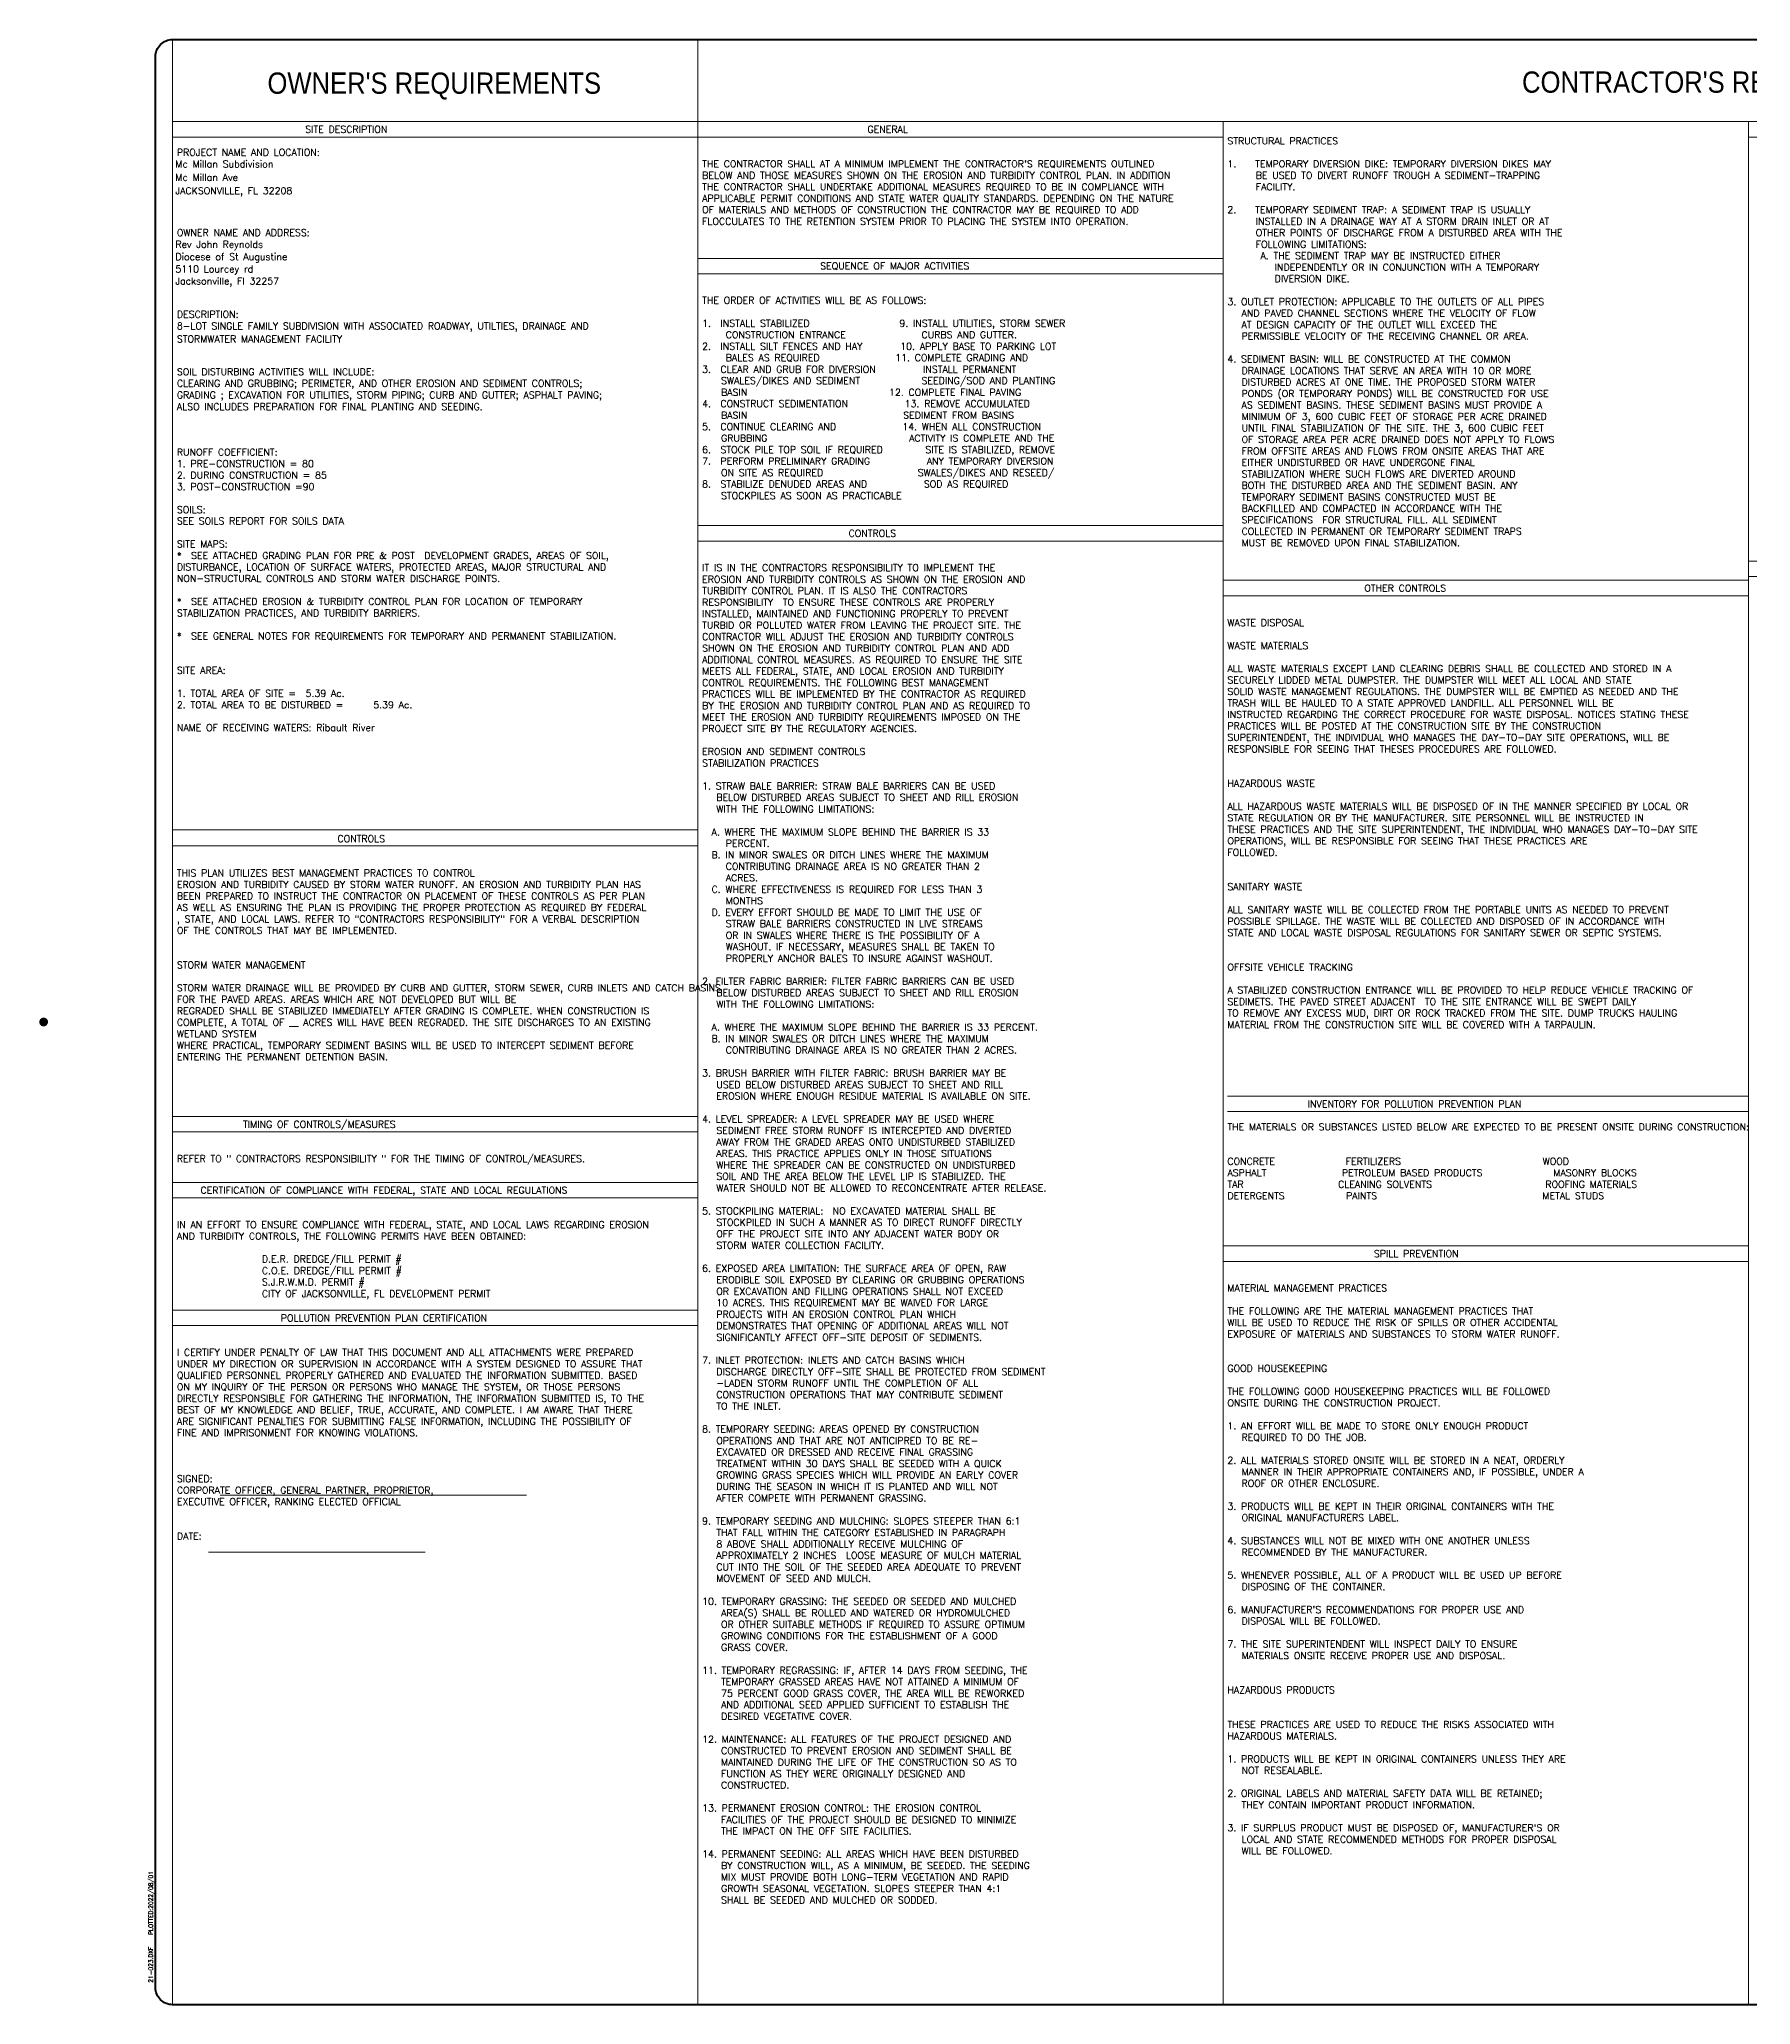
# Paper-space layout 'SWPPP-1' of a CAD drawing. Header units: feet, sheet in inches. Extents: x -1.1 to 33.8, y 0.1 to 22.9.
# Drawn here: x -1.14 to 18.73, y 0.13 to 22.95 of the extents above; entities that cross this region are included whole.
import ezdxf
from ezdxf.enums import TextEntityAlignment as Align

# ---------------------------------------------------------------- set-up
doc = ezdxf.new("R2010")
doc.units = ezdxf.units.FT
doc.header["$MEASUREMENT"] = 0
doc.layers.add('Border', color=118, linetype='Continuous', lineweight=70)
doc.layers.add('Date Stamp', color=7, linetype='Continuous')
doc.layers.add('TBLK', color=7, linetype='Continuous')
doc.styles.add('PREVENT', font='SIMPLEX.shx', dxfattribs={"height": 0.08})
doc.styles.add('ROMANS - Civil', font='romans.shx', dxfattribs={"height": 0.1})
doc.styles.add('TB-LD', font='tb-ld.shx')

# ---------------------------------------------------------------- blocks, each defined once
blk = doc.blocks.new('A$Ca8f96253')
at = {"const_width": 0.05}
blk.add_lwpolyline([(-0.025, 0, 1), (0.025, 0, 1)], format="xyb", close=True, dxfattribs=at)
at = {"layer": 'Border'}
blk.add_lwpolyline([(32.803, 11.212), (32.803, -11.212, -0.414214), (32.605, -11.41), (1.498, -11.41, -0.414214), (1.3, -11.212), (1.3, 11.212, -0.414214), (1.498, 11.41), (32.605, 11.41, -0.414214)], format="xyb", close=True, dxfattribs=at)

psp = doc.layouts.new('SWPPP-1')

# ---------------------------------------------------------------- linework, layer by layer
at = {"const_width": 0.05}
psp.add_lwpolyline([(-1.117, 11.538, 1), (-1.067, 11.538, 1)], format="xyb", close=True, dxfattribs=at)
at = {"layer": 'TBLK', "lineweight": 0}
for p, q in [((0.405, 22.948), (0.405, 0.128)), ((6.505, 22.948), (6.505, 0.128)), ((0.405, 21.992), (30.985, 21.992)), ((12.605, 21.992), (12.605, 0.128)), ((18.705, 21.992), (18.705, 0.128)), ((0.405, 21.812), (12.605, 21.812)), ((18.705, 21.812), (30.985, 21.812)), ((6.505, 20.403), (12.605, 20.403)), ((6.505, 20.223), (12.605, 20.223)), ((6.505, 17.302), (12.605, 17.302)), ((6.505, 17.122), (12.605, 17.122)), ((18.705, 16.89), (24.805, 16.89)), ((12.605, 16.666), (18.705, 16.666)), ((18.705, 16.71), (24.805, 16.71)), ((12.605, 16.486), (18.705, 16.486)), ((0.405, 13.768), (6.505, 13.768)), ((0.405, 13.584), (6.505, 13.584)), ((12.655, 10.676), (18.705, 10.676)), ((0.405, 10.44), (6.505, 10.44)), ((12.655, 10.496), (18.705, 10.496)), ((0.405, 10.26), (6.505, 10.26)), ((0.405, 9.674), (6.505, 9.674)), ((0.405, 9.494), (6.505, 9.494)), ((12.605, 8.938), (18.705, 8.938)), ((12.605, 8.758), (18.705, 8.758)), ((0.405, 8.191), (6.505, 8.191)), ((0.405, 8.011), (6.505, 8.011)), ((0.958, 6.043), (4.515, 6.043)), ((0.824, 5.381), (3.338, 5.381))]:
    psp.add_line(p, q, dxfattribs=at)

# ---------------------------------------------------------------- block references
at = {"layer": 'TBLK'}
psp.add_blockref('A$Ca8f96253', (-1.093, 11.536), dxfattribs=at)

# ---------------------------------------------------------------- texts
at = {"layer": 'Date Stamp', "insert": (0.193, 0.381), "char_height": 0.05, "attachment_point": 7, "rotation": 90, "style": 'ROMANS - Civil'}
psp.add_mtext('21-023.DXF    PLOTTED:2022/08/01', dxfattribs=at)
at = {"layer": 'TBLK', "lineweight": 0, "style": 'TB-LD', "width": 0.9}
for s, p in [("OWNER'S REQUIREMENTS", (3.444, 22.407)), ("CONTRACTOR'S REQUIREMENTS", (18.493, 22.419))]:
    psp.add_text(s, height=0.24715, dxfattribs=at).set_placement(p, align=Align.MIDDLE)
at = {"layer": 'TBLK', "lineweight": 0, "style": 'PREVENT'}
for s, p in [('                         SITE DESCRIPTION', (0.455, 21.862)), ('PROJECT NAME AND LOCATION:', (0.455, 21.596)), ('OWNER NAME AND ADDRESS:', (0.455, 20.662)), ('DESCRIPTION:', (0.455, 19.714)), ('SOIL DISTURBING ACTIVITIES WILL INCLUDE:', (0.455, 19.047)), ('RUNOFF COEFFICIENT:', (0.455, 18.114)), ('1. PRE-CONSTRUCTION = 80', (0.455, 17.98)), ('2. DURING CONSTRUCTION = 85', (0.455, 17.847)), ('3. POST-CONSTRUCTION =90', (0.455, 17.714)), ('SOILS:', (0.455, 17.447)), ('SEE SOILS REPORT FOR SOILS DATA', (0.455, 17.314)), ('SITE MAPS:', (0.455, 17.047)), ('*  SEE ATTACHED GRADING PLAN FOR PRE & POST  DEVELOPMENT GRADES, AREAS OF SOIL, ', (0.455, 16.914)), ('DISTURBANCE, LOCATION OF SURFACE WATERS, PROTECTED AREAS, MAJOR STRUCTURAL AND ', (0.455, 16.78)), ('NON-STRUCTURAL CONTROLS AND STORM WATER DISCHARGE POINTS.', (0.455, 16.647)), ('*  SEE ATTACHED EROSION & TURBIDITY CONTROL PLAN FOR LOCATION OF TEMPORARY ', (0.455, 16.38)), ('STABILIZATION PRACTICES, AND TURBIDITY BARRIERS.', (0.455, 16.247)), ('*  SEE GENERAL NOTES FOR REQUIREMENTS FOR TEMPORARY AND PERMANENT STABILIZATION.', (0.455, 15.98)), ('SITE AREA:', (0.455, 15.58)), ('1. TOTAL AREA OF SITE =  5.39 Ac.', (0.455, 15.314)), ('2. TOTAL AREA TO BE DISTURBED =   5.39 Ac.', (0.455, 15.18)), ('NAME OF RECEIVING WATERS: Ribault River', (0.455, 14.914))]:
    psp.add_text(s, height=0.08, dxfattribs=at).set_placement(p)
at = {"layer": 'TBLK', "style": 'PREVENT'}
for s, p in [('Mc Millan Subdivision', (0.438, 21.46)), ('JACKSONVILLE, FL 32208', (0.438, 21.149)), ('Mc Millan Ave', (0.438, 21.304))]:
    psp.add_text(s, height=0.08, dxfattribs=at).set_placement(p)
at = {"layer": 'TBLK', "lineweight": 0, "char_height": 0.08, "attachment_point": 1, "style": 'PREVENT'}
for s, insert, width in [("                                   GENERAL\\P\\P\\PTHE CONTRACTOR SHALL AT A MINIMUM IMPLEMENT THE CONTRACTOR'S REQUIREMENTS OUTLINED BELOW AND THOSE MEASURES SHOWN ON THE EROSION AND TURBIDITY CONTROL PLAN. IN ADDITION THE CONTRACTOR SHALL UNDERTAKE ADDITIONAL MEASURES REQUIRED TO BE IN COMPLIANCE WITH APPLICABLE PERMIT CONDITIONS AND STATE WATER QUALITY STANDARDS. DEPENDING ON THE NATURE OF MATERIALS AND METHODS OF CONSTRUCTION THE CONTRACTOR MAY BE REQUIRED TO ADD FLOCCULATES TO THE RETENTION SYSTEM PRIOR TO PLACING THE SYSTEM INTO OPERATION.", (6.555, 21.942), 6), ('\\PSTRUCTURAL PRACTICES\\P\\P1.    TEMPORARY DIVERSION DIKE: TEMPORARY DIVERSION DIKES MAY \\P      BE USED TO DIVERT RUNOFF TROUGH A SEDIMENT-TRAPPING \\P      FACILITY.\\P   \\P2.    TEMPORARY SEDIMENT TRAP: A SEDIMENT TRAP IS USUALLY \\P      INSTALLED IN A DRAINAGE WAY AT A STORM DRAIN INLET OR AT \\P      OTHER POINTS OF DISCHARGE FROM A DISTURBED AREA WITH THE\\P      FOLLOWING LIMITATIONS:\\P       A. THE SEDIMENT TRAP MAY BE INSTRUCTED EITHER \\P          INDEPENDENTLY OR IN CONJUNCTION WITH A TEMPORARY   \\P          DIVERSION DIKE.\\P     \\P3. OUTLET PROTECTION: APPLICABLE TO THE OUTLETS OF ALL PIPES\\P   AND PAVED CHANNEL SECTIONS WHERE THE VELOCITY OF FLOW \\P   AT DESIGN CAPACITY OF THE OUTLET WILL EXCEED THE \\P   PERMISSIBLE VELOCITY OF THE RECEIVING CHANNEL OR AREA.\\P   \\P4. SEDIMENT BASIN: WILL BE CONSTRUCTED AT THE COMMON \\P   DRAINAGE LOCATIONS THAT SERVE AN AREA WITH 10 OR MORE\\P   DISTURBED ACRES AT ONE TIME. THE PROPOSED STORM WATER \\P   PONDS (OR TEMPORARY PONDS) WILL BE CONSTRUCTED FOR USE\\P   AS SEDIMENT BASINS. THESE SEDIMENT BASINS MUST PROVIDE A\\P   MINIMUM OF 3, 600 CUBIC FEET OF STORAGE PER ACRE DRAINED \\P   UNTIL FINAL STABILIZATION OF THE SITE. THE 3, 600 CUBIC FEET\\P   OF STORAGE AREA PER ACRE DRAINED DOES NOT APPLY TO FLOWS \\P   FROM OFFSITE AREAS AND FLOWS FROM ONSITE AREAS THAT ARE\\P   EITHER UNDISTURBED OR HAVE UNDERGONE FINAL \\P   STABILIZATION WHERE SUCH FLOWS ARE DIVERTED AROUND \\P   BOTH THE DISTURBED AREA AND THE SEDIMENT BASIN. ANY\\P   TEMPORARY SEDIMENT BASINS CONSTRUCTED MUST BE \\P   BACKFILLED AND COMPACTED IN ACCORDANCE WITH THE \\P   SPECIFICATIONS  FOR STRUCTURAL FILL. ALL SEDIMENT\\P   COLLECTED IN PERMANENT OR TEMPORARY SEDIMENT TRAPS\\P   MUST BE REMOVED UPON FINAL STABILIZATION.\\P\\P    ', (12.655, 21.942), 6), ('                         SEQUENCE OF MAJOR ACTIVITIES\\P\\P\\PTHE ORDER OF ACTIVITIES WILL BE AS FOLLOWS:\\P\\P1.  INSTALL STABILIZED                   9. INSTALL UTILITIES, STORM SEWER\\P     CONSTRUCTION ENTRANCE                CURBS AND GUTTER.\\P2.  INSTALL SILT FENCES AND HAY        10. APPLY BASE TO PARKING LOT\\P     BALES AS REQUIRED                11. COMPLETE GRADING AND \\P3.  CLEAR AND GRUB FOR DIVERSION          INSTALL PERMANENT\\P    SWALES/DIKES AND SEDIMENT             SEEDING/SOD AND PLANTING\\P    BASIN                              12. COMPLETE FINAL PAVING               \\P4.  CONSTRUCT SEDIMENTATION            13. REMOVE ACCUMULATED\\P    BASIN                                 SEDIMENT FROM BASINS  \\P5.  CONTINUE CLEARING AND              14. WHEN ALL CONSTRUCTION           \\P    GRUBBING                              ACTIVITY IS COMPLETE AND THE             \\P6.  STOCK PILE TOP SOIL IF REQUIRED         SITE IS STABILIZED, REMOVE  \\P7.  PERFORM PRELIMINARY GRADING            ANY TEMPORARY DIVERSION\\P    ON SITE AS REQUIRED                    SWALES/DIKES AND RESEED/\\P8.  STABILIZE DENUDED AREAS AND            SOD AS REQUIRED\\P    STOCKPILES AS SOON AS PRACTICABLE ', (6.555, 20.357), 6.05), ('                               CONTROLS\\P\\P\\PIT IS IN THE CONTRACTORS RESPONSIBILITY TO IMPLEMENT THE \\PEROSION AND TURBIDITY CONTROLS AS SHOWN ON THE EROSION AND \\PTURBIDITY CONTROL PLAN. IT IS ALSO THE CONTRACTORS \\PRESPONSIBILITY  TO ENSURE THESE CONTROLS ARE PROPERLY \\PINSTALLED, MAINTAINED AND FUNCTIONING PROPERLY TO PREVENT \\PTURBID OR POLLUTED WATER FROM LEAVING THE PROJECT SITE. THE \\PCONTRACTOR WILL ADJUST THE EROSION AND TURBIDITY CONTROLS \\PSHOWN ON THE EROSION AND TURBIDITY CONTROL PLAN AND ADD \\PADDITIONAL CONTROL MEASURES. AS REQUIRED TO ENSURE THE SITE \\PMEETS ALL FEDERAL, STATE, AND LOCAL EROSION AND TURBIDITY \\PCONTROL REQUIREMENTS. THE FOLLOWING BEST MANAGEMENT \\PPRACTICES WILL BE IMPLEMENTED BY THE CONTRACTOR AS REQUIRED \\PBY THE EROSION AND TURBIDITY CONTROL PLAN AND AS REQUIRED TO \\PMEET THE EROSION AND TURBIDITY REQUIREMENTS IMPOSED ON THE \\PPROJECT SITE BY THE REGULATORY AGENCIES.\\P\\PEROSION AND SEDIMENT CONTROLS\\PSTABILIZATION PRACTICES\\P\\P1. STRAW BALE BARRIER: STRAW BALE BARRIERS CAN BE USED \\P   BELOW DISTURBED AREAS SUBJECT TO SHEET AND RILL EROSION \\P   WITH THE FOLLOWING LIMITATIONS:\\P\\P  A. WHERE THE MAXIMUM SLOPE BEHIND THE BARRIER IS 33  \\P     PERCENT.\\P  B. IN MINOR SWALES OR DITCH LINES WHERE THE MAXIMUM \\P     CONTRIBUTING DRAINAGE AREA IS NO GREATER THAN 2 \\P     ACRES.\\P  C. WHERE EFFECTIVENESS IS REQUIRED FOR LESS THAN 3 \\P     MONTHS\\P  D. EVERY EFFORT SHOULD BE MADE TO LIMIT THE USE OF  \\P     STRAW BALE BARRIERS CONSTRUCTED IN LIVE STREAMS\\P     OR IN SWALES WHERE THERE IS THE POSSIBILITY OF A \\P     WASHOUT. IF NECESSARY, MEASURES SHALL BE TAKEN TO \\P     PROPERLY ANCHOR BALES TO INSURE AGAINST WASHOUT.\\P       \\P2. FILTER FABRIC BARRIER: FILTER FABRIC BARRIERS CAN BE USED \\P   BELOW DISTURBED AREAS SUBJECT TO SHEET AND RILL EROSION\\P   WITH THE FOLLOWING LIMITATIONS:\\P\\P  A. WHERE THE MAXIMUM SLOPE BEHIND THE BARRIER IS 33 PERCENT.\\P  B. IN MINOR SWALES OR DITCH LINES WHERE THE MAXIMUM \\P     CONTRIBUTING DRAINAGE AREA IS NO GREATER THAN 2 ACRES.\\P\\P3. BRUSH BARRIER WITH FILTER FABRIC: BRUSH BARRIER MAY BE \\P   USED BELOW DISTURBED AREAS SUBJECT TO SHEET AND RILL \\P   EROSION WHERE ENOUGH RESIDUE MATERIAL IS AVAILABLE ON SITE.\\P\\P4. LEVEL SPREADER: A LEVEL SPREADER MAY BE USED WHERE \\P   SEDIMENT FREE STORM RUNOFF IS INTERCEPTED AND DIVERTED    \\P   AWAY FROM THE GRADED AREAS ONTO UNDISTURBED STABILIZED\\P   AREAS. THIS PRACTICE APPLIES ONLY IN THOSE SITUATIONS \\P   WHERE THE SPREADER CAN BE CONSTRUCTED ON UNDISTURBED \\P   SOIL AND THE AREA BELOW THE LEVEL LIP IS STABILIZED. THE \\P   WATER SHOULD NOT BE ALLOWED TO RECONCENTRATE AFTER RELEASE.\\P\\P5. STOCKPILING MATERIAL:  NO EXCAVATED MATERIAL SHALL BE \\P   STOCKPILED IN SUCH A MANNER AS TO DIRECT RUNOFF DIRECTLY \\P   OFF THE PROJECT SITE INTO ANY ADJACENT WATER BODY OR \\P   STORM WATER COLLECTION FACILITY.\\P\\P6. EXPOSED AREA LIMITATION: THE SURFACE AREA OF OPEN, RAW\\P   ERODIBLE SOIL EXPOSED BY CLEARING OR GRUBBING OPERATIONS\\P   OR EXCAVATION AND FILLING OPERATIONS SHALL NOT EXCEED \\P   10 ACRES. THIS REQUIREMENT MAY BE WAIVED FOR LARGE \\P   PROJECTS WITH AN EROSION CONTROL PLAN WHICH \\P   DEMONSTRATES THAT OPENING OF ADDITIONAL AREAS WILL NOT \\P   SIGNIFICANTLY AFFECT OFF-SITE DEPOSIT OF SEDIMENTS.\\P\\P7. INLET PROTECTION: INLETS AND CATCH BASINS WHICH  \\P   DISCHARGE DIRECTLY OFF-SITE SHALL BE PROTECTED FROM SEDIMENT\\P   -LADEN STORM RUNOFF UNTIL THE COMPLETION OF ALL\\P   CONSTRUCTION OPERATIONS THAT MAY CONTRIBUTE SEDIMENT\\P   TO THE INLET.\\P\\P8. TEMPORARY SEEDING: AREAS OPENED BY CONSTRUCTION \\P   OPERATIONS AND THAT ARE NOT ANTICIPRED TO BE RE-\\P   EXCAVATED OR DRESSED AND RECEIVE FINAL GRASSING \\P   TREATMENT WITHIN 30 DAYS SHALL BE SEEDED WITH A QUICK \\P   GROWING GRASS SPECIES WHICH WILL PROVIDE AN EARLY COVER \\P   DURING THE SEASON IN WHICH IT IS PLANTED AND WILL NOT \\P   AFTER COMPETE WITH PERMANENT GRASSING.\\P\\P9. TEMPORARY SEEDING AND MULCHING: SLOPES STEEPER THAN 6:1     \\P   THAT FALL WITHIN THE CATEGORY ESTABLISHED IN PARAGRAPH  \\P   8 ABOVE SHALL ADDITIONALLY RECEIVE MULCHING OF   \\P   APPROXIMATELY 2 INCHES  LOOSE MEASURE OF MULCH MATERIAL \\P   CUT INTO THE SOIL OF THE SEEDED AREA ADEQUATE TO PREVENT \\P   MOVEMENT OF SEED AND MULCH.\\P     \\P10. TEMPORARY GRASSING: THE SEEDED OR SEEDED AND MULCHED \\P    AREA(S) SHALL BE ROLLED AND WATERED OR HYDROMULCHED\\P    OR OTHER SUITABLE METHODS IF REQUIRED TO ASSURE OPTIMUM \\P    GROWING CONDITIONS FOR THE ESTABLISHMENT OF A GOOD \\P    GRASS COVER.\\P\\P11. TEMPORARY REGRASSING: IF, AFTER 14 DAYS FROM SEEDING, THE   \\P    TEMPORARY GRASSED AREAS HAVE NOT ATTAINED A MINIMUM OF    \\P    75 PERCENT GOOD GRASS COVER, THE AREA WILL BE REWORKED \\P    AND ADDITIONAL SEED APPLIED SUFFICIENT TO ESTABLISH THE \\P    DESIRED VEGETATIVE COVER.\\P\\P12. MAINTENANCE: ALL FEATURES OF THE PROJECT DESIGNED AND\\P    CONSTRUCTED TO PREVENT EROSION AND SEDIMENT SHALL BE\\P    MAINTAINED DURING THE LIFE OF THE CONSTRUCTION SO AS TO\\P    FUNCTION AS THEY WERE ORIGINALLY DESIGNED AND \\P    CONSTRUCTED.\\P\\P13. PERMANENT EROSION CONTROL: THE EROSION CONTROL \\P    FACILITIES OF THE PROJECT SHOULD BE DESIGNED TO MINIMIZE \\P    THE IMPACT ON THE OFF SITE FACILITIES.\\P     \\P14. PERMANENT SEEDING: ALL AREAS WHICH HAVE BEEN DISTURBED\\P    BY CONSTRUCTION WILL, AS A MINIMUM, BE SEEDED. THE SEEDING \\P    MIX MUST PROVIDE BOTH LONG-TERM VEGETATION AND RAPID \\P    GROWTH SEASONAL VEGETATION. SLOPES STEEPER THAN 4:1 \\P    SHALL BE SEEDED AND MULCHED OR SODDED.', (6.555, 17.252), 6), ('                             OTHER CONTROLS\\P\\P\\PWASTE DISPOSAL\\P\\PWASTE MATERIALS\\P\\PALL WASTE MATERIALS EXCEPT LAND CLEARING DEBRIS SHALL BE COLLECTED AND STORED IN A SECURELY LIDDED METAL DUMPSTER. THE DUMPSTER WILL MEET ALL LOCAL AND STATE \\PSOLID WASTE MANAGEMENT REGULATIONS. THE DUMPSTER WILL BE EMPTIED AS NEEDED AND THE TRASH WILL BE HAULED TO A STATE APPROVED LANDFILL. ALL PERSONNEL WILL BE \\PINSTRUCTED REGARDING THE CORRECT PROCEDURE FOR WASTE DISPOSAL. NOTICES STATING THESE PRACTICES WILL BE POSTED AT THE CONSTRUCTION SITE BY THE CONSTRUCTION \\PSUPERINTENDENT, THE INDIVIDUAL WHO MANAGES THE DAY-TO-DAY SITE OPERATIONS, WILL BE RESPONSIBLE FOR SEEING THAT THESES PROCEDURES ARE FOLLOWED.\\P\\P\\PHAZARDOUS WASTE\\P         \\PALL HAZARDOUS WASTE MATERIALS WILL BE DISPOSED OF IN THE MANNER SPECIFIED BY LOCAL OR STATE REGULATION OR BY THE MANUFACTURER. SITE PERSONNEL WILL BE INSTRUCTED IN \\PTHESE PRACTICES AND THE SITE SUPERINTENDENT, THE INDIVIDUAL WHO MANAGES DAY-TO-DAY SITE OPERATIONS, WILL BE RESPONSIBLE FOR SEEING THAT THESE PRACTICES ARE \\PFOLLOWED.\\P\\P\\PSANITARY WASTE\\P\\PALL SANITARY WASTE WILL BE COLLECTED FROM THE PORTABLE UNITS AS NEEDED TO PREVENT POSSIBLE SPILLAGE. THE WASTE WILL BE COLLECTED AND DISPOSED OF IN ACCORDANCE WITH \\PSTATE AND LOCAL WASTE DISPOSAL REGULATIONS FOR SANITARY SEWER OR SEPTIC SYSTEMS.   \\P\\P\\POFFSITE VEHICLE TRACKING\\P\\PA STABILIZED CONSTRUCTION ENTRANCE WILL BE PROVIDED TO HELP REDUCE VEHICLE TRACKING OF SEDIMETS. THE PAVED STREET ADJACENT  TO THE SITE ENTRANCE WILL BE SWEPT DAILY \\PTO REMOVE ANY EXCESS MUD, DIRT OR ROCK TRACKED FROM THE SITE. DUMP TRUCKS HAULING MATERIAL FROM THE CONSTRUCTION SITE WILL BE COVERED WITH A TARPAULIN.  ', (12.655, 16.615), 6), ('                                  CONTROLS\\P\\P\\PTHIS PLAN UTILIZES BEST MANAGEMENT PRACTICES TO CONTROL \\PEROSION AND TURBIDITY CAUSED BY STORM WATER RUNOFF. AN EROSION AND TURBIDITY PLAN HAS BEEN PREPARED TO INSTRUCT THE CONTRACTOR ON PLACEMENT OF THESE CONTROLS AS PER PLAN AS WELL AS ENSURING THE PLAN IS PROVIDING THE PROPER PROTECTION AS REQUIRED BY FEDERAL , STATE, AND LOCAL LAWS. REFER TO "CONTRACTORS RESPONSIBILITY" FOR A VERBAL DESCRIPTION  OF THE CONTROLS THAT MAY BE IMPLEMENTED.\\P\\P\\PSTORM WATER MANAGEMENT\\P\\PSTORM WATER DRAINAGE WILL BE PROVIDED BY CURB AND GUTTER, STORM SEWER, CURB INLETS AND CATCH BASINS\\PFOR THE PAVED AREAS. AREAS WHICH ARE NOT DEVELOPED BUT WILL BE \\PREGRADED SHALL BE STABILIZED IMMEDIATELY AFTER GRADING IS COMPLETE. WHEN CONSTRUCTION IS COMPLETE, A TOTAL OF __ ACRES WILL HAVE BEEN REGRADED. THE SITE DISCHARGES TO AN EXISTING WETLAND SYSTEM\\PWHERE PRACTICAL, TEMPORARY SEDIMENT BASINS WILL BE USED TO INTERCEPT SEDIMENT BEFORE ENTERING THE PERMANENT DETENTION BASIN.', (0.455, 13.707), 6), ('                 INVENTORY FOR POLLUTION PREVENTION PLAN\\P \\PTHE MATERIALS OR SUBSTANCES LISTED BELOW ARE EXPECTED TO BE PRESENT ONSITE DURING CONSTRUCTION:\\P\\P\\PCONCRETE               FERTILIZERS                              WOOD\\PASPHALT                PETROLEUM BASED PRODUCTS               MASONRY BLOCKS\\PTAR                    CLEANING SOLVENTS                        ROOFING MATERIALS\\PDETERGENTS             PAINTS                                   METAL STUDS', (12.655, 10.626), 6), ('              TIMING OF CONTROLS/MEASURES\\P\\P\\PREFER TO " CONTRACTORS RESPONSIBILITY " FOR THE TIMING OF CONTROL/MEASURES.', (0.455, 10.39), 6), ('     CERTIFICATION OF COMPLIANCE WITH FEDERAL, STATE AND LOCAL REGULATIONS\\P\\P\\PIN AN EFFORT TO ENSURE COMPLIANCE WITH FEDERAL, STATE, AND LOCAL LAWS REGARDING EROSION AND TURBIDITY CONTROLS, THE FOLLOWING PERMITS HAVE BEEN OBTAINED:\\P\\P                  D.E.R. DREDGE/FILL PERMIT # \\P                  C.O.E. DREDGE/FILL PERMIT # \\P                  S.J.R.W.M.D. PERMIT # \\P                  CITY OF JACKSONVILLE, FL DEVELOPMENT PERMIT', (0.455, 9.624), 6), ("                               SPILL PREVENTION\\P\\P\\PMATERIAL MANAGEMENT PRACTICES\\P\\PTHE FOLLOWING ARE THE MATERIAL MANAGEMENT PRACTICES THAT \\PWILL BE USED TO REDUCE THE RISK OF SPILLS OR OTHER ACCIDENTAL \\PEXPOSURE OF MATERIALS AND SUBSTANCES TO STORM WATER RUNOFF.\\P\\P\\PGOOD HOUSEKEEPING\\P\\PTHE FOLLOWING GOOD HOUSEKEEPING PRACTICES WILL BE FOLLOWED \\PONSITE DURING THE CONSTRUCTION PROJECT.\\P\\P1. AN EFFORT WILL BE MADE TO STORE ONLY ENOUGH PRODUCT \\P   REQUIRED TO DO THE JOB.\\P\\P2. ALL MATERIALS STORED ONSITE WILL BE STORED IN A NEAT, ORDERLY \\P   MANNER IN THEIR APPROPRIATE CONTAINERS AND, IF POSSIBLE, UNDER A \\P   ROOF OR OTHER ENCLOSURE.\\P\\P3. PRODUCTS WILL BE KEPT IN THEIR ORIGINAL CONTAINERS WITH THE \\P   ORIGINAL MANUFACTURERS LABEL.\\P\\P4. SUBSTANCES WILL NOT BE MIXED WITH ONE ANOTHER UNLESS \\P   RECOMMENDED BY THE MANUFACTURER. \\P\\P5. WHENEVER POSSIBLE, ALL OF A PRODUCT WILL BE USED UP BEFORE \\P   DISPOSING OF THE CONTAINER.  \\P \\P6. MANUFACTURER'S RECOMMENDATIONS FOR PROPER USE AND \\P   DISPOSAL WILL BE FOLLOWED. \\P\\P7. THE SITE SUPERINTENDENT WILL INSPECT DAILY TO ENSURE \\P   MATERIALS ONSITE RECEIVE PROPER USE AND DISPOSAL. \\P\\P\\PHAZARDOUS PRODUCTS\\P\\P\\PTHESE PRACTICES ARE USED TO REDUCE THE RISKS ASSOCIATED WITH \\PHAZARDOUS MATERIALS.\\P\\P1. PRODUCTS WILL BE KEPT IN ORIGINAL CONTAINERS UNLESS THEY ARE \\P   NOT RESEALABLE.    \\P\\P2. ORIGINAL LABELS AND MATERIAL SAFETY DATA WILL BE RETAINED; \\P   THEY CONTAIN IMPORTANT PRODUCT INFORMATION.  \\P\\P3. IF SURPLUS PRODUCT MUST BE DISPOSED OF, MANUFACTURER'S OR \\P   LOCAL AND STATE RECOMMENDED METHODS FOR PROPER DISPOSAL \\P   WILL BE FOLLOWED.    ", (12.655, 8.888), 6), ('                      POLLUTION PREVENTION PLAN CERTIFICATION\\P\\P\\PI CERTIFY UNDER PENALTY OF LAW THAT THIS DOCUMENT AND ALL ATTACHMENTS WERE PREPARED UNDER MY DIRECTION OR SUPERVISION IN ACCORDANCE WITH A SYSTEM DESIGNED TO ASSURE THAT QUALIFIED PERSONNEL PROPERLY GATHERED AND EVALUATED THE INFORMATION SUBMITTED. BASED ON MY INQUIRY OF THE PERSON OR PERSONS WHO MANAGE THE SYSTEM, OR THOSE PERSONS DIRECTLY RESPONSIBLE FOR GATHERING THE INFORMATION, THE INFORMATION SUBMITTED IS, TO THE BEST OF MY KNOWLEDGE AND BELIEF, TRUE, ACCURATE, AND COMPLETE. I AM AWARE THAT THERE ARE SIGNIFICANT PENALTIES FOR SUBMITTING FALSE INFORMATION, INCLUDING THE POSSIBILITY OF FINE AND IMPRISONMENT FOR KNOWING VIOLATIONS.\\P\\P\\P\\PSIGNED:\\PCORPORATE OFFICER, GENERAL PARTNER, PROPRIETOR,\\PEXECUTIVE OFFICER, RANKING ELECTED OFFICIAL\\P\\P\\PDATE:', (0.455, 8.141), 6)]:
    psp.add_mtext(s, dxfattribs=dict(at, insert=insert, width=width))
at = {"layer": 'TBLK', "char_height": 0.08, "attachment_point": 1, "style": 'PREVENT'}
for s, insert, width, line_spacing_factor in [('Rev John Reynolds\\PDiocese of St Augustine\\P5110 Lourcey rd \\PJacksonville, Fl 32257', (0.438, 20.606), 2.60087, 1.065004), ('8-LOT SINGLE FAMILY SUBDIVISION WITH ASSOCIATED ROADWAY, UTILTIES, DRAINAGE AND STORMWATER MANAGEMENT FACILITY', (0.455, 19.659), 5.37738, 1.127482), ('CLEARING AND GRUBBING; PERIMETER, AND OTHER EROSION AND SEDIMENT CONTROLS; GRADING ; EXCAVATION FOR UTILITIES, STORM PIPING; CURB AND GUTTER; ASPHALT PAVING; ALSO INCLUDES PREPARATION FOR FINAL PLANTING AND SEEDING.', (0.455, 18.994), 5.43657, 1.016793)]:
    psp.add_mtext(s, dxfattribs=dict(at, insert=insert, width=width, line_spacing_factor=line_spacing_factor))

doc.saveas('drawing.dxf')
